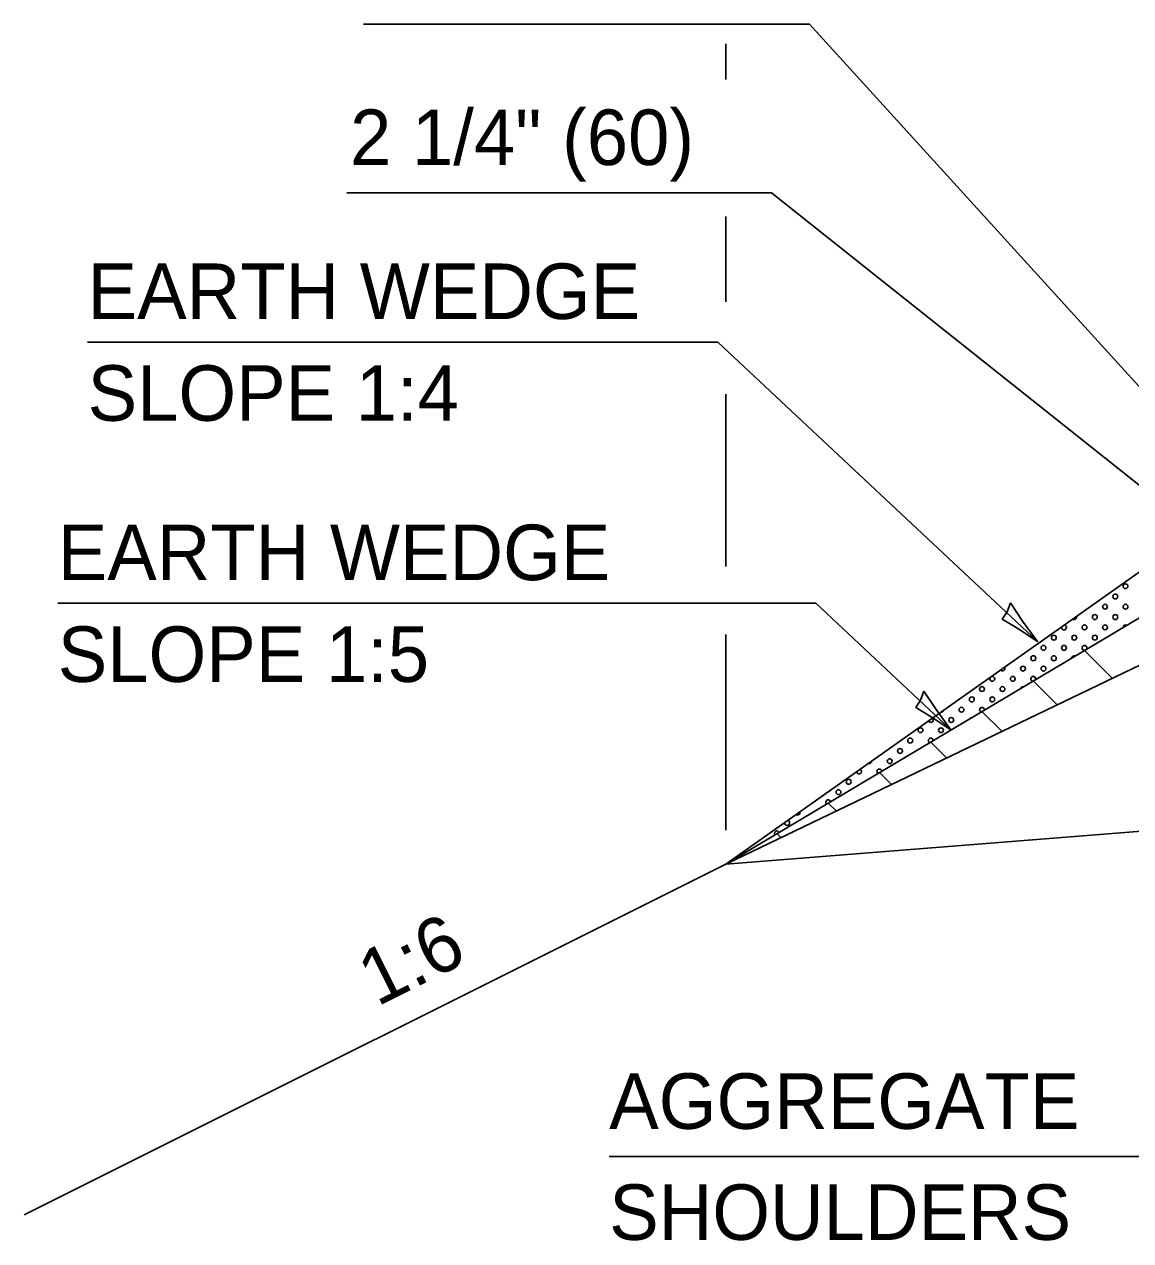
# Model space of a CAD drawing. Extents: x 99661 to 100380, y 100444 to 100925.
# Drawn here: x 99845.2 to 99905, y 100676.1 to 100741.9 of the extents above; entities that cross this region are included whole.
import ezdxf

# ---------------------------------------------------------------- set-up
doc = ezdxf.new("R2010")
doc.units = 0
for name, color, linetype in [('Level 23', 7, 'Continuous'), ('Level 27', 7, 'Continuous'), ('Level 46', 7, 'Continuous'), ('Level 54', 7, 'Continuous'), ('Level 55', 7, 'Continuous')]:
    doc.layers.add(name, color=color, linetype=linetype)

msp = doc.modelspace()

# ---------------------------------------------------------------- linework, layer by layer
at = {"layer": 'Level 23'}
for centre in [(99904.76, 100711.503), (99904.207, 100710.95), (99903.653, 100710.396), (99904.76, 100710.396), (99900.882, 100708.725), (99901.989, 100708.725), (99902.543, 100709.278), (99903.653, 100709.278), (99900.328, 100708.171), (99901.435, 100708.171), (99899.218, 100707.053), (99900.328, 100707.053), (99897.557, 100706.5), (99898.664, 100706.5), (99897.003, 100705.946), (99898.11, 100705.946), (99895.893, 100704.828), (99895.339, 100704.275), (99893.678, 100703.721), (99894.785, 100703.721), (99892.568, 100702.603), (99892.014, 100702.05), (99889.243, 100700.378)]:
    msp.add_circle(centre, 0.131, dxfattribs=at)
for centre, start, end in [((99901.989, 100709.832), 227.64281, 360), ((99901.989, 100709.842), 0, 19.2018), ((99903.097, 100709.842), 90, 180), ((99903.097, 100709.832), 180, 270), ((99903.099, 100709.842), 0, 89.94187), ((99903.099, 100709.832), 269.94187, 360), ((99904.207, 100709.842), 0, 180), ((99904.207, 100709.832), 180, 360), ((99901.435, 100709.278), 162.29178, 88.18432), ((99903.097, 100708.725), 90, 270), ((99903.099, 100708.725), 270, 90), ((99904.76, 100709.278), 60.60231, 180.93004), ((99902.543, 100708.171), 327.25171, 274.28064), ((99898.664, 100707.607), 295.90904, 314.56706), ((99899.772, 100707.617), 90, 180), ((99899.772, 100707.607), 180, 270), ((99899.774, 100707.617), 0, 89.94187), ((99899.774, 100707.607), 269.94187, 360), ((99900.882, 100707.617), 0, 180), ((99900.882, 100707.607), 180, 360), ((99901.989, 100707.617), 65.80403, 175.72832), ((99898.11, 100707.053), 213.74169, 36.73441), ((99899.772, 100706.5), 90, 259.73428), ((99899.774, 100706.5), 342.39086, 90), ((99896.447, 100705.392), 90, 180), ((99896.449, 100705.392), 0, 89.94187), ((99897.557, 100705.392), 0, 180), ((99899.218, 100705.946), 76.43719, 165.09517), ((99896.447, 100705.382), 180, 270), ((99896.449, 100705.382), 269.94187, 360), ((99897.003, 100704.828), 353.44443, 248.08792), ((99897.557, 100705.382), 180, 360), ((99894.232, 100704.275), 199.71484, 50.76126), ((99894.785, 100704.828), 263.46969, 347.00641), ((99896.447, 100704.275), 90, 151.89113), ((99893.122, 100703.167), 90, 180), ((99893.122, 100703.157), 180, 270), ((99893.124, 100703.167), 0, 89.94187), ((99893.124, 100703.157), 269.94187, 360), ((99894.232, 100703.167), 0, 180), ((99894.232, 100703.157), 180, 238.48083), ((99890.353, 100701.496), 184.67019, 65.80591), ((99890.907, 100702.05), 245.52485, 4.95125), ((99891.46, 100701.496), 7.87444, 233.65792), ((99889.797, 100700.942), 90, 180), ((99889.797, 100700.932), 180, 270), ((99889.799, 100700.942), 0, 89.94187), ((99889.799, 100700.932), 269.94187, 360), ((99888.689, 100699.825), 16.42062, 225.11173), ((99887.028, 100699.271), 230.50988, 19.96622), ((99885.918, 100698.153), 24.64984, 216.88252), ((99886.472, 100698.717), 167.35459, 180), ((99886.472, 100698.707), 180, 270), ((99886.474, 100698.707), 269.94187, 360), ((99886.474, 100698.717), 0, 83.73349), ((99883.149, 100696.492), 29.38194, 33.91702)]:
    msp.add_arc(centre, 0.131, start, end, dxfattribs=at)
at = {"layer": 'Level 27'}
for p, q in [((99964.076, 100702.876), (99883.149, 100696.488)), ((99883.149, 100696.488), (99845.238, 100677.533))]:
    msp.add_line(p, q, dxfattribs=at)
at = {"layer": 'Level 46'}
for p, q in [((99883.149, 100696.488), (99912.588, 100717.285)), ((99883.149, 100696.488), (99911.228, 100713.204)), ((99911.488, 100710.114), (99883.149, 100696.488))]:
    msp.add_line(p, q, dxfattribs=at)
at = {"layer": 'Level 54'}
for p, q in [((99904.04, 100706.533), (99902.541, 100708.033)), ((99901.056, 100705.098), (99899.77, 100706.384)), ((99898.071, 100703.663), (99897, 100704.734)), ((99895.087, 100702.228), (99894.23, 100703.085)), ((99892.102, 100700.793), (99891.46, 100701.436)), ((99889.118, 100699.358), (99888.689, 100699.787)), ((99886.133, 100697.923), (99885.919, 100698.138)), ((99883.149, 100696.488), (99883.149, 100696.488))]:
    msp.add_line(p, q, dxfattribs=at)
at = {"layer": 'Level 55'}
for p, q in [((99863.562, 100741.869), (99887.671, 100741.869)), ((99911.908, 100715.245), (99887.671, 100741.869)), ((99883.149, 100738.884), (99883.149, 100740.819)), ((99862.667, 100732.766), (99885.619, 100732.766)), ((99912.038, 100711.766), (99885.619, 100732.766)), ((99883.149, 100726.876), (99883.149, 100731.48)), ((99848.66, 100724.694), (99882.716, 100724.694)), ((99900.002, 100708.519), (99882.716, 100724.694)), ((99883.149, 100712.574), (99883.149, 100721.882)), ((99847.045, 100710.582), (99888.016, 100710.582)), ((99895.323, 100703.745), (99888.016, 100710.582)), ((99883.149, 100698.325), (99883.149, 100708.893)), ((99910.147, 100680.68), (99876.852, 100680.68))]:
    msp.add_line(p, q, dxfattribs=at)
for points in [[(99898.534, 100710.609), (99898.354, 100710.119), (99898.097, 100709.729), (99898.941, 100709.215), (99900.002, 100708.519), (99899.194, 100709.608)], [(99893.855, 100705.835), (99893.675, 100705.345), (99893.418, 100704.955), (99894.262, 100704.441), (99895.323, 100703.745), (99894.515, 100704.833)]]:
    msp.add_lwpolyline(points, close=True, dxfattribs=at)

# ---------------------------------------------------------------- texts
for s, p in [('2 1/4" (60)', (99862.844, 100734.266)), ('EARTH WEDGE', (99848.66, 100725.944)), ('SLOPE 1:4', (99848.66, 100720.444)), ('EARTH WEDGE', (99847.045, 100711.832)), ('SLOPE 1:5', (99847.045, 100706.332)), ('AGGREGATE', (99876.852, 100682.18)), ('SHOULDERS', (99876.852, 100676.18))]:
    msp.add_text(s, height=3, dxfattribs=at).set_placement(p)
msp.add_text('1:6', height=3, rotation=26.56505, dxfattribs=at).set_placement((99864.3, 100688.762))

doc.saveas('drawing.dxf')
